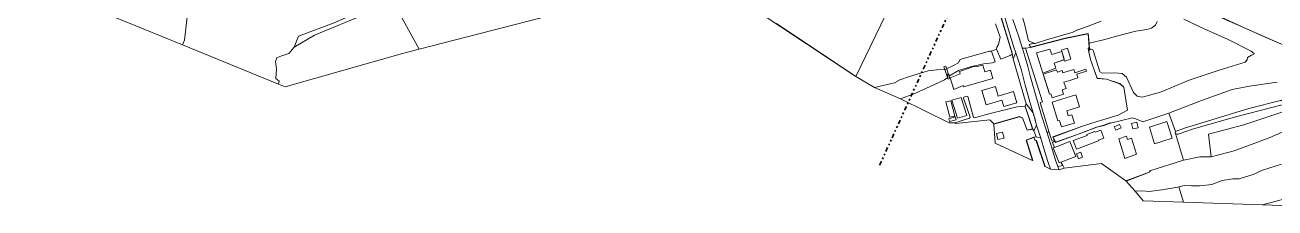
# Model space of a CAD drawing. Header units: metres. Extents: x 112942 to 118371, y 496117 to 499046.
# Drawn here: x 113020 to 113767, y 498258 to 498367 of the extents above; entities that cross this region are included whole.
import ezdxf

# ---------------------------------------------------------------- set-up
doc = ezdxf.new("R2010")
doc.units = ezdxf.units.M
doc.linetypes.add('AL-TEKENBLADGRENS', pattern=[11.5, 2.5, -1.5, 1, -1.5, 1, -1.5, 2.5])
doc.layers.add('B-WE-OG-TOPOKAART-G', color=7, linetype='Continuous', lineweight=18)
doc.layers.add('X-XX-AL-TEKENBLADGRENS-G', color=7, linetype='AL-TEKENBLADGRENS', lineweight=35)

msp = doc.modelspace()

# ---------------------------------------------------------------- linework, layer by layer
at = {"layer": 'B-WE-OG-TOPOKAART-G'}
for points, elevation in [([(113643.405, 498351.926), (113643.053, 498353.095), (113639.374, 498351.912), (113639.585, 498351.094), (113633.569, 498349.286), (113632.555, 498352.445), (113624.528, 498350.247), (113628.34, 498338.279), (113636.118, 498341.078), (113635.078, 498344.229), (113640.678, 498346.078)], -0.388), ([(113640.961, 498346.684), (113639.585, 498351.094), (113639.374, 498351.912), (113643.053, 498353.095), (113643.405, 498351.926)], -0.388), ([(113631.851, 498327.147), (113628.527, 498337.543), (113636.54, 498340.104), (113636.96, 498338.791), (113637.336, 498338.911)], -0.397), ([(113637.336, 498338.911), (113636.96, 498338.791), (113636.54, 498340.104), (113628.527, 498337.543), (113631.851, 498327.147)], -0.397)]:
    msp.add_lwpolyline(points, dxfattribs=dict(at, elevation=elevation))
for points, elevation in [([(113643.053, 498353.095), (113639.374, 498351.912), (113639.585, 498351.094), (113633.569, 498349.286), (113632.555, 498352.445), (113624.528, 498350.247), (113628.34, 498338.279), (113636.118, 498341.078), (113635.078, 498344.229), (113641.106, 498346.219), (113641.299, 498345.397), (113645.03, 498346.536), (113643.053, 498353.095)], -0.388), ([(113639.585, 498351.094), (113641.106, 498346.219), (113635.078, 498344.229), (113636.118, 498341.078), (113628.34, 498338.279), (113624.528, 498350.247), (113632.555, 498352.445), (113633.569, 498349.286), (113639.585, 498351.094)], -0.388), ([(113598.306, 498334.915), (113580.83, 498329.978), (113580.556, 498330.864), (113575.057, 498328.385), (113572.975, 498335.307), (113578.809, 498337.729), (113578.419, 498339.154), (113584.203, 498341.124), (113586.19, 498341.918), (113589.008, 498342.262), (113592.437, 498342.989), (113593.627, 498338.995), (113596.986, 498339.885), (113598.306, 498334.915)], -0.665), ([(113578.809, 498337.729), (113572.975, 498335.307), (113575.057, 498328.385), (113580.556, 498330.864), (113580.83, 498329.978), (113598.306, 498334.915), (113596.986, 498339.885), (113593.627, 498338.995), (113592.437, 498342.989), (113589.008, 498342.262), (113586.19, 498341.918), (113584.203, 498341.124), (113578.419, 498339.154), (113578.809, 498337.729)], -0.665), ([(113578.809, 498337.729), (113572.975, 498335.307), (113575.057, 498328.385), (113580.556, 498330.864), (113580.83, 498329.978), (113598.306, 498334.915), (113596.986, 498339.885), (113593.627, 498338.995), (113592.437, 498342.989), (113589.008, 498342.262), (113586.19, 498341.918), (113584.203, 498341.124), (113578.419, 498339.154), (113578.809, 498337.729)], -0.665), ([(113654.087, 498340.521), (113647.389, 498338.38), (113646.754, 498340.366), (113643.366, 498339.283), (113640.291, 498338.3), (113639.84, 498339.711), (113636.96, 498338.791), (113636.54, 498340.104), (113628.527, 498337.543), (113632.335, 498325.632), (113633.095, 498325.875), (113633.888, 498323.393), (113640.706, 498325.573), (113639.856, 498328.231), (113642.149, 498328.964), (113640.938, 498332.753), (113645.072, 498334.075), (113649.258, 498335.413), (113648.559, 498337.599), (113654.422, 498339.473), (113654.087, 498340.521)], -0.397), ([(113599.889, 498330.131), (113601.532, 498324.548), (113610.84, 498327.288), (113612.825, 498320.543), (113604.989, 498318.237), (113603.849, 498322.111), (113594.322, 498319.307), (113591.834, 498327.76), (113599.889, 498330.131)], -0.582), ([(113599.889, 498330.131), (113591.834, 498327.76), (113594.322, 498319.307), (113603.849, 498322.111), (113604.989, 498318.237), (113612.825, 498320.543), (113610.84, 498327.288), (113601.532, 498324.548), (113599.889, 498330.131)], -0.582), ([(113599.889, 498330.131), (113591.834, 498327.76), (113594.322, 498319.307), (113603.849, 498322.111), (113604.989, 498318.237), (113612.825, 498320.543), (113610.84, 498327.288), (113601.532, 498324.548), (113599.889, 498330.131)], -0.582), ([(113572.627, 498311.838), (113570.294, 498320.986), (113573.322, 498321.77), (113575.583, 498312.572), (113572.627, 498311.838)], -0.775), ([(113572.627, 498311.838), (113575.583, 498312.572), (113573.322, 498321.77), (113570.294, 498320.986), (113572.627, 498311.838)], -0.775), ([(113572.627, 498311.838), (113575.583, 498312.572), (113573.322, 498321.77), (113570.294, 498320.986), (113572.627, 498311.838)], -0.775), ([(113573.897, 498322.154), (113579.451, 498323.689), (113582.818, 498312.951), (113577.265, 498311.418), (113573.897, 498322.154)], -0.792), ([(113573.897, 498322.154), (113577.265, 498311.418), (113582.818, 498312.951), (113579.451, 498323.689), (113573.897, 498322.154)], -0.792), ([(113573.897, 498322.154), (113577.265, 498311.418), (113582.818, 498312.951), (113579.451, 498323.689), (113573.897, 498322.154)], -0.792), ([(113648.109, 498325.222), (113633.962, 498320.967), (113637.336, 498309.749), (113638.225, 498310.016), (113639.416, 498306.057), (113647.197, 498308.397), (113645.704, 498313.36), (113643.513, 498312.701), (113642.594, 498315.759), (113650.261, 498318.065), (113648.109, 498325.222)], -0.377), ([(113572.514, 498309.278), (113572.001, 498310.885), (113575.892, 498312.069), (113576.387, 498310.334), (113572.514, 498309.278)], -0.775), ([(113576.387, 498310.334), (113575.892, 498312.069), (113572.001, 498310.885), (113572.514, 498309.278), (113576.387, 498310.334)], -0.775), ([(113576.387, 498310.334), (113575.892, 498312.069), (113572.001, 498310.885), (113572.514, 498309.278), (113576.387, 498310.334)], -0.775), ([(113670.952, 498306.107), (113671.841, 498304.109), (113675.073, 498305.547), (113674.185, 498307.545), (113670.952, 498306.107)], -0.778), ([(113681.31, 498308.231), (113682.065, 498304.906), (113685.273, 498305.635), (113684.518, 498308.96), (113681.31, 498308.231)], -0.888), ([(113702.504, 498309.285), (113692.101, 498305.951), (113695.079, 498296.089), (113705.575, 498299.371), (113702.504, 498309.285)], -0.766), ([(113600.531, 498302.074), (113604.178, 498303.027), (113605.108, 498299.466), (113601.461, 498298.513), (113600.531, 498302.074)], -0.83), ([(113600.531, 498302.074), (113601.461, 498298.513), (113605.108, 498299.466), (113604.178, 498303.027), (113600.531, 498302.074)], -0.83), ([(113600.531, 498302.074), (113601.461, 498298.513), (113605.108, 498299.466), (113604.178, 498303.027), (113600.531, 498302.074)], -0.83), ([(113664.685, 498299.321), (113662.896, 498304.11), (113659.637, 498302.893), (113659.473, 498303.33), (113654.542, 498301.488), (113654.729, 498300.987), (113646.479, 498297.904), (113648.38, 498292.815), (113661.608, 498297.757), (113661.472, 498298.12), (113664.685, 498299.321)], -0.642), ([(113684.274, 498289.83), (113681.257, 498299.29), (113678.896, 498298.526), (113678.349, 498300.491), (113673.744, 498298.905), (113677.242, 498287.339), (113684.274, 498289.83)], -0.856), ([(113652.031, 498287.977), (113650.944, 498290.972), (113648.513, 498290.09), (113649.599, 498287.095), (113652.031, 498287.977)], -0.723)]:
    msp.add_lwpolyline(points, close=True, dxfattribs=dict(at, elevation=elevation))
for points in [[(113113.826, 498355.059, -0.796), (113019.711, 498393.417, -0.699), (113029.367, 498422.873, -0.699), (113037.095, 498445.668, -0.617), (113038.669, 498446.556, -0.617), (113062.217, 498440.669, -0.597), (113090.787, 498433.737, -0.637), (113120.36, 498426.444, -0.674), (113121.673, 498425.092, -0.674), (113122.881, 498421.885, -0.674), (113122.139, 498414.815, -0.725), (113122.026, 498403.981, -0.742), (113119.885, 498387.839, -0.796), (113119.201, 498374.302, -0.796), (113116.685, 498371.815, -0.796), (113115.142, 498357.879, -0.796), (113113.826, 498355.059, -0.796)], [(113558.129, 498422.31, -1.073), (113516.516, 498336.144, -1.172), (113442.193, 498385.553, -1.076), (113473.035, 498395.157, -1.113), (113515.069, 498406.644, -1.041), (113536.174, 498414.026, -1.073), (113545.61, 498417.824, -1.047), (113558.129, 498422.31, -1.073)], [(113558.129, 498422.31, -1.073), (113516.516, 498336.144, -1.172), (113468.959, 498367.759, -1.111)], [(113600.047, 498367.715, -0.902), (113602.759, 498359.629, -0.888), (113601.817, 498355.312, -0.876), (113600.735, 498353.764, -0.844), (113600.529, 498352.502, -0.847), (113597.581, 498351.372, -0.804), (113596.456, 498351.366, -0.815), (113588.556, 498349.113, -0.911), (113580.113, 498346.676, -0.827), (113578.686, 498346.052, -0.827), (113577.795, 498344.437, -0.815), (113574.888, 498342.824, -0.824), (113569.873, 498340.442, -0.914), (113564.839, 498340.221, -0.922), (113559.738, 498339.488, -0.905), (113548.561, 498336.176, -0.827), (113542.795, 498334.3, -0.827), (113539.566, 498332.478, -0.827), (113527.657, 498329.669, -0.836), (113516.516, 498336.144, -1.172), (113558.129, 498422.31, -1.073)], [(113600.047, 498367.715, -0.902), (113602.759, 498359.629, -0.888), (113601.817, 498355.312, -0.876), (113600.735, 498353.764, -0.844), (113600.529, 498352.502, -0.847), (113597.581, 498351.372, -0.804), (113596.456, 498351.366, -0.815), (113588.556, 498349.113, -0.911), (113580.113, 498346.676, -0.827), (113578.686, 498346.052, -0.827), (113577.795, 498344.437, -0.815), (113574.888, 498342.824, -0.824), (113569.873, 498340.442, -0.914), (113564.839, 498340.221, -0.922), (113559.738, 498339.488, -0.905), (113548.561, 498336.176, -0.827), (113542.795, 498334.3, -0.827), (113539.566, 498332.478, -0.827), (113527.657, 498329.669, -0.836), (113516.516, 498336.144, -1.172), (113558.129, 498422.31, -1.073)], [(113604.85, 498395.055, -0.752), (113604.778, 498395.229, -0.752), (113605.225, 498395.81, -0.81), (113606.602, 498396.923, -0.81), (113608.282, 498398.471, -0.81), (113618.228, 498400.839, -0.81), (113630.62, 498403.783, -0.81), (113640.243, 498406.124, -0.81), (113648.194, 498407.989, -0.81), (113651.507, 498408.727, -0.81), (113653.814, 498408.473, -0.81), (113656.472, 498407.99, -0.81), (113666.962, 498403.238, -0.81), (113685.884, 498394.361, -0.813), (113704.221, 498385.673, -0.815), (113719.431, 498378.511, -0.813), (113734.851, 498371.549, -0.815), (113749.613, 498364.917, -0.815), (113761.343, 498359.762, -0.813), (113772.403, 498354.987, -0.813)], [(113772.367, 498354.894, -1.1), (113761.303, 498359.67, -1.1), (113749.572, 498364.826, -1.1), (113734.81, 498371.458, -1.1), (113719.389, 498378.42, -1.1), (113704.178, 498385.583, -1.1), (113685.841, 498394.271, -1.1), (113666.92, 498403.147, -1.1), (113656.442, 498407.894, -1.1), (113653.8, 498408.374, -1.1), (113651.513, 498408.626, -1.1), (113648.216, 498407.892, -1.1), (113640.266, 498406.027, -1.1), (113630.643, 498403.686, -1.1), (113618.251, 498400.742, -1.1), (113608.331, 498398.38, -1.1), (113606.667, 498396.847, -1.1), (113605.288, 498395.732, -1.1), (113604.893, 498395.214, -1.101), (113604.944, 498395.09, -1.101), (113604.85, 498395.055, -0.752)], [(113240.537, 498379.615, -0.856), (113223.77, 498373.509, -0.839), (113192.804, 498360.947, -0.816), (113180.741, 498353.771, -0.805), (113183.161, 498360.332, -0.805), (113204.641, 498368.325, -0.805), (113221.78, 498375.763, -0.819), (113223.358, 498378.933, -0.819), (113221.053, 498383.366, -0.819), (113219.036, 498384.308, -0.819), (113196.137, 498381.03, -0.845), (113194.326, 498382.232, -0.839), (113188.475, 498383.3, -0.839), (113204.752, 498386.692, -0.859), (113235.984, 498394.323, -0.896), (113272.673, 498401.847, -0.936), (113240.537, 498379.615, -0.856)], [(113610.018, 498349.546, -0.645), (113609.917, 498349.88, -1.047), (113598.272, 498388.129, -1.047), (113597.639, 498389.905, -1.047), (113597.028, 498389.892, -1.047), (113597.103, 498389.994, -0.613), (113597.709, 498390.007, -0.613), (113598.367, 498388.161, -0.613), (113610.114, 498349.576, -0.648), (113610.018, 498349.546, -0.645)], [(113610.018, 498349.546, -0.645), (113609.917, 498349.88, -1.047), (113598.272, 498388.129, -1.047), (113597.639, 498389.905, -1.047), (113597.028, 498389.892, -1.047), (113597.103, 498389.994, -0.613), (113597.709, 498390.007, -0.613), (113598.367, 498388.161, -0.613), (113610.114, 498349.576, -0.648), (113610.018, 498349.546, -0.645)], [(113649.029, 498363.988, -0.96), (113648.151, 498363.684, -0.948), (113645.859, 498362.378, -1.03), (113631.158, 498358.276, -1.03), (113623.64, 498355.878, -1.03), (113620.828, 498356.932, -0.553), (113619.674, 498357.585, -0.573), (113617.309, 498367.539, -0.453), (113615.926, 498372.263, -0.523), (113615.396, 498375.373, -0.583), (113613.87, 498381.148, -0.52), (113612.637, 498387.583, -0.497), (113612.14, 498390.266, -0.717)], [(113377.877, 498384.219, -0.963), (113255.32, 498352.515, -0.974), (113240.537, 498379.615, -0.856)], [(113598.272, 498388.129, -1.047), (113609.917, 498349.88, -1.047), (113610.018, 498349.546, -0.645), (113608.667, 498348.69, -0.729), (113603.093, 498346.643, -0.778), (113600.529, 498352.502, -0.847), (113600.735, 498353.764, -0.844), (113601.817, 498355.312, -0.876), (113602.759, 498359.629, -0.888), (113600.047, 498367.715, -0.902)], [(113598.272, 498388.129, -1.047), (113609.917, 498349.88, -1.047), (113610.018, 498349.546, -0.645), (113608.667, 498348.69, -0.729), (113603.093, 498346.643, -0.778), (113600.529, 498352.502, -0.847), (113600.735, 498353.764, -0.844), (113601.817, 498355.312, -0.876), (113602.759, 498359.629, -0.888), (113600.047, 498367.715, -0.902)], [(113604.496, 498374.851, -0.58), (113607.153, 498366.084, -0.62), (113610.821, 498354.24, -0.567), (113612.153, 498350.39, -0.53), (113610.578, 498346.731, -0.497), (113610.018, 498349.546, -0.645), (113610.114, 498349.576, -0.648), (113598.367, 498388.161, -0.613)], [(113604.496, 498374.851, -0.58), (113607.153, 498366.084, -0.62), (113610.821, 498354.24, -0.567), (113612.153, 498350.39, -0.53), (113610.578, 498346.731, -0.497), (113610.018, 498349.546, -0.645), (113610.114, 498349.576, -0.648), (113598.367, 498388.161, -0.613)], [(113240.537, 498379.615, -0.856), (113255.32, 498352.515, -0.974), (113245.472, 498349.899, -0.993), (113175.289, 498330.009, -0.987), (113171.265, 498331.597, -0.859), (113171.752, 498333.355, -0.87), (113169.667, 498334.963, -0.87), (113170.064, 498340.738, -0.87), (113169.5, 498345.059, -0.87), (113170.266, 498347.386, -0.833), (113172.029, 498348.122, -0.833), (113177.447, 498349.881, -0.833), (113180.741, 498353.771, -0.805), (113192.804, 498360.947, -0.816), (113223.77, 498373.509, -0.839), (113240.537, 498379.615, -0.856)], [(113623.804, 498309.891, -0.437), (113622.454, 498314.473, -0.433), (113620.603, 498321.022, -0.54), (113617.766, 498331.071, -0.533), (113615.307, 498340.52, -0.527), (113613.226, 498347.289, -0.5), (113612.153, 498350.39, -0.53), (113610.821, 498354.24, -0.567), (113607.153, 498366.084, -0.62), (113604.496, 498374.851, -0.58)], [(113638.019, 498280.496, -0.668), (113632.878, 498280.894, -0.686), (113631.404, 498284.887, -0.563), (113629.225, 498291.763, -0.49), (113627.019, 498299.392, -0.47), (113624.594, 498307.21, -0.44), (113622.454, 498314.473, -0.433), (113620.603, 498321.022, -0.54), (113617.766, 498331.071, -0.533), (113615.307, 498340.52, -0.527), (113613.226, 498347.289, -0.5), (113612.153, 498350.39, -0.53), (113610.821, 498354.24, -0.567), (113607.153, 498366.084, -0.62), (113604.496, 498374.851, -0.58)], [(113204.641, 498368.325, -0.805), (113183.161, 498360.332, -0.805), (113180.741, 498353.771, -0.805), (113177.447, 498349.881, -0.833), (113172.029, 498348.122, -0.833), (113170.266, 498347.386, -0.833), (113169.5, 498345.059, -0.87), (113170.064, 498340.738, -0.87), (113169.667, 498334.963, -0.87), (113171.752, 498333.355, -0.87), (113171.265, 498331.597, -0.859), (113113.826, 498355.059, -0.796), (113115.142, 498357.879, -0.796), (113116.685, 498371.815, -0.796)], [(113620.858, 498353.551, -0.628), (113617.94, 498353.114, -0.521), (113615.99, 498353.06, -0.559), (113615.651, 498354.06, -0.56), (113614.042, 498359.251, -0.543), (113611.95, 498365.652, -0.513), (113610.324, 498370.284, -0.56)], [(113610.324, 498370.284, -0.56), (113611.95, 498365.652, -0.513), (113614.042, 498359.251, -0.543), (113615.651, 498354.06, -0.56), (113615.99, 498353.06, -0.559), (113616.252, 498352.286, -0.559), (113617.598, 498348.312, -0.557), (113619.283, 498342.24, -0.527), (113620.772, 498336.613, -0.437), (113623.525, 498326.905, -0.41), (113625.45, 498319.975, -0.493), (113626.648, 498315.99, -0.521)], [(113620.858, 498353.551, -0.628), (113617.94, 498353.114, -0.521), (113615.99, 498353.06, -0.559), (113615.651, 498354.06, -0.56), (113614.042, 498359.251, -0.543), (113611.95, 498365.652, -0.513), (113610.324, 498370.284, -0.56)], [(113610.324, 498370.284, -0.56), (113611.95, 498365.652, -0.513), (113614.042, 498359.251, -0.543), (113615.651, 498354.06, -0.56), (113615.99, 498353.06, -0.559), (113616.252, 498352.286, -0.559), (113617.598, 498348.312, -0.557), (113619.283, 498342.24, -0.527), (113620.772, 498336.613, -0.437), (113623.525, 498326.905, -0.41), (113625.45, 498319.975, -0.493), (113626.72, 498315.749, -0.523), (113627.585, 498312.872, -0.543), (113630.849, 498302.528, -0.56), (113633.742, 498293.557, -0.533), (113635.84, 498286.345, -0.52), (113637.261, 498282.472, -0.52), (113637.28, 498282.422, -0.52), (113638.019, 498280.496, -0.668)], [(113663.076, 498369.316, -1.125), (113654.42, 498365.851, -1.032), (113648.151, 498363.684, -0.948), (113645.859, 498362.378, -1.03), (113631.158, 498358.276, -1.03), (113623.64, 498355.878, -1.03), (113620.828, 498356.932, -0.553), (113619.674, 498357.585, -0.573), (113617.309, 498367.539, -0.453)], [(113617.309, 498367.539, -0.453), (113619.674, 498357.585, -0.573), (113620.828, 498356.932, -0.553), (113623.64, 498355.878, -1.03), (113622.245, 498355.917, -1.03), (113620.139, 498355.32, -1.03), (113620.147, 498355.037, -1.03), (113620.858, 498353.551, -0.628)], [(113617.309, 498367.539, -0.453), (113619.674, 498357.585, -0.573), (113620.828, 498356.932, -0.553), (113623.64, 498355.878, -1.03), (113622.245, 498355.917, -1.03), (113620.139, 498355.32, -1.03), (113620.147, 498355.037, -1.03), (113620.858, 498353.551, -0.628)], [(113620.147, 498355.037, -1.03), (113620.139, 498355.32, -1.03), (113622.245, 498355.917, -1.03), (113623.64, 498355.878, -1.03), (113631.158, 498358.276, -1.03), (113645.859, 498362.378, -1.03), (113648.151, 498363.684, -0.948), (113654.42, 498365.851, -1.032), (113663.076, 498369.316, -1.125)], [(113696.625, 498369.099, -1.145), (113695.706, 498366.905, -1.11), (113693.349, 498364.953, -1.064), (113690.53, 498364.207, -1.064), (113683.826, 498363.246, -1.064), (113673.123, 498360.384, -1.064), (113664.477, 498358.078, -1.035), (113655.897, 498356.193, -0.995), (113655.738, 498358.015, -1.332), (113655.418, 498361.819, -1.332), (113641.603, 498359.023, -1.332), (113620.913, 498353.669, -1.332), (113620.237, 498355.08, -1.332), (113620.147, 498355.037, -1.03)], [(113768.47, 498332.783, -0.899), (113751.835, 498330.499, -0.867), (113741.454, 498328.386, -0.867), (113723.216, 498321.834, -0.882), (113703.705, 498314.375, -0.911), (113687.98, 498309.186, -0.743), (113683.989, 498310.991, -0.743), (113681.852, 498311.526, -0.743), (113668.665, 498308.36, -0.743), (113668.632, 498308.454, -1.055), (113664.194, 498306.922, -1.055), (113660.446, 498306.029, -1.055), (113648.368, 498301.38, -1.055), (113635.882, 498296.957, -1.055), (113634.425, 498300.065, -1.055), (113651.943, 498306.493, -1.055), (113660.776, 498309.286, -1.055), (113673.324, 498313.107, -1.055), (113678.966, 498316.031, -1.055), (113676.8, 498329.865, -1.055), (113674.401, 498331.959, -1.055), (113666.44, 498334.642, -1.055), (113660.801, 498335.141, -1.055), (113658.832, 498340.725, -1.055), (113656.824, 498346.347, -1.055), (113655.66, 498351.785, -1.055), (113655.418, 498352.916, -0.677), (113656.022, 498353.444, -0.602), (113656.129, 498352.399, -0.856), (113656.199, 498351.837, -1.055), (113656.298, 498351.849, -1.055), (113656.245, 498352.419, -0.876), (113657.256, 498352.505, -0.876), (113658.145, 498352.109, -0.876), (113658.581, 498351.198, -0.85), (113662.406, 498338.889, -0.772), (113663.679, 498338.132, -0.772), (113671.375, 498338.327, -0.87), (113675.675, 498337.934, -0.977), (113678.238, 498335.773, -0.966), (113682.496, 498326.57, -0.963), (113684.759, 498324.492, -0.963), (113687.728, 498323.785, -0.963), (113698.604, 498326.923, -0.963), (113715.843, 498333.937, -0.963), (113733.726, 498339.993, -0.963), (113749.289, 498344.699, -0.928), (113750.513, 498346.084, -0.891), (113750.69, 498347.464, -0.781), (113753.133, 498348.876, -0.787), (113754.535, 498349.508, -0.839), (113754.608, 498349.971, -0.839), (113752.948, 498351.278, -0.847), (113738.614, 498358.427, -0.847), (113724.691, 498364.655, -0.83), (113712.673, 498370.513, -0.836)], [(113712.673, 498370.513, -0.836), (113724.691, 498364.655, -0.83), (113738.614, 498358.427, -0.847), (113752.948, 498351.278, -0.847), (113754.608, 498349.971, -0.839), (113754.535, 498349.508, -0.839), (113753.133, 498348.876, -0.787), (113750.69, 498347.464, -0.781), (113750.513, 498346.084, -0.891), (113749.289, 498344.699, -0.928), (113733.726, 498339.993, -0.963), (113715.843, 498333.937, -0.963), (113698.604, 498326.923, -0.963), (113687.728, 498323.785, -0.963), (113684.759, 498324.492, -0.963), (113682.496, 498326.57, -0.963), (113678.238, 498335.773, -0.966), (113675.675, 498337.934, -0.977), (113671.375, 498338.327, -0.87), (113663.679, 498338.132, -0.772), (113662.406, 498338.889, -0.772), (113658.581, 498351.198, -0.85), (113658.145, 498352.109, -0.876), (113657.256, 498352.505, -0.876), (113656.245, 498352.419, -0.876), (113655.897, 498356.193, -0.995), (113664.477, 498358.078, -1.035), (113673.123, 498360.384, -1.064), (113683.826, 498363.246, -1.064), (113690.53, 498364.207, -1.064), (113693.349, 498364.953, -1.064), (113695.706, 498366.905, -1.11), (113696.625, 498369.099, -1.145)], [(113734.81, 498371.458, -1.1), (113749.572, 498364.826, -1.1), (113761.303, 498359.67, -1.1), (113772.367, 498354.894, -1.1)], [(113772.403, 498354.987, -0.813), (113761.343, 498359.762, -0.813), (113749.613, 498364.917, -0.815), (113734.851, 498371.549, -0.815)], [(113656.022, 498353.444, -0.602), (113655.418, 498352.916, -0.677), (113655.32, 498352.895, -0.582), (113656.728, 498346.32, -0.509), (113658.738, 498340.691, -0.639), (113660.728, 498335.047, -0.778), (113666.42, 498334.543, -0.824), (113674.35, 498331.871, -0.79), (113676.707, 498329.814, -0.79), (113678.856, 498316.086, -0.807), (113673.286, 498313.2, -0.784), (113660.746, 498309.381, -0.732), (113651.911, 498306.587, -0.584), (113634.288, 498300.121, -0.564), (113635.144, 498298.295, -0.551), (113633.594, 498298.03, -0.543), (113631.924, 498303.459, -0.48), (113630.016, 498309.598, -0.495), (113626.682, 498320.776, -0.495), (113628.114, 498321.146, -0.457), (113623.111, 498336.713, -0.374), (113617.94, 498353.114, -0.521), (113620.858, 498353.551, -0.628), (113641.626, 498358.926, -0.752), (113655.328, 498361.699, -0.764), (113656.022, 498353.444, -0.602)], [(113627.539, 498317.902, -0.495), (113626.682, 498320.776, -0.495), (113628.114, 498321.146, -0.457), (113623.111, 498336.713, -0.374), (113617.94, 498353.114, -0.521), (113620.858, 498353.551, -0.628), (113641.626, 498358.926, -0.752), (113647.195, 498360.053, -0.757)], [(113620.147, 498355.037, -1.03), (113620.139, 498355.32, -1.03), (113622.245, 498355.917, -1.03), (113623.64, 498355.878, -1.03), (113631.158, 498358.276, -1.03), (113645.859, 498362.378, -1.03), (113648.151, 498363.684, -0.948), (113649.029, 498363.988, -0.96)], [(113620.858, 498353.551, -0.628), (113620.147, 498355.037, -1.03), (113620.237, 498355.08, -1.332), (113620.913, 498353.669, -1.332), (113641.603, 498359.023, -1.332), (113655.418, 498361.819, -1.332), (113655.738, 498358.015, -1.332), (113655.897, 498356.193, -0.995), (113656.245, 498352.419, -0.876), (113656.298, 498351.849, -1.055), (113656.199, 498351.837, -1.055), (113656.129, 498352.399, -0.856), (113656.022, 498353.444, -0.602), (113655.328, 498361.699, -0.764), (113641.626, 498358.926, -0.752), (113620.858, 498353.551, -0.628)], [(113620.858, 498353.551, -0.628), (113620.147, 498355.037, -1.03), (113620.237, 498355.08, -1.332), (113620.913, 498353.669, -1.332), (113641.603, 498359.023, -1.332), (113647.247, 498360.165, -1.332)], [(113647.247, 498360.165, -1.332), (113641.603, 498359.023, -1.332), (113620.913, 498353.669, -1.332), (113620.237, 498355.08, -1.332), (113620.147, 498355.037, -1.03)], [(113647.195, 498360.053, -0.757), (113641.626, 498358.926, -0.752), (113620.858, 498353.551, -0.628)], [(113543.209, 498322.944, -0.891), (113527.657, 498329.669, -0.836), (113539.566, 498332.478, -0.827), (113542.795, 498334.3, -0.827), (113548.561, 498336.176, -0.827), (113559.738, 498339.488, -0.905), (113564.839, 498340.221, -0.922), (113569.873, 498340.442, -0.914), (113574.888, 498342.824, -0.824), (113577.795, 498344.437, -0.815), (113578.686, 498346.052, -0.827), (113580.113, 498346.676, -0.827), (113588.556, 498349.113, -0.911), (113596.456, 498351.366, -0.815), (113597.581, 498351.372, -0.804), (113599.81, 498344.941, -0.781), (113598.273, 498344.435, -0.781), (113592.935, 498343.697, -0.867), (113585.602, 498342.102, -0.859), (113577.8, 498339.714, -0.859), (113572.517, 498336.534, -0.859), (113571.761, 498337.762, -0.87), (113571.156, 498337.499, -0.87), (113571.542, 498335.638, -0.856), (113569.457, 498334.138, -0.824), (113563.512, 498331.51, -0.844), (113551.807, 498325.961, -0.919), (113543.209, 498322.944, -0.891)], [(113543.209, 498322.944, -0.891), (113527.657, 498329.669, -0.836), (113539.566, 498332.478, -0.827), (113542.795, 498334.3, -0.827), (113548.561, 498336.176, -0.827), (113559.738, 498339.488, -0.905), (113564.839, 498340.221, -0.922), (113569.873, 498340.442, -0.914), (113574.888, 498342.824, -0.824), (113577.795, 498344.437, -0.815), (113578.686, 498346.052, -0.827), (113580.113, 498346.676, -0.827), (113588.556, 498349.113, -0.911), (113596.456, 498351.366, -0.815), (113597.581, 498351.372, -0.804), (113599.81, 498344.941, -0.781), (113598.273, 498344.435, -0.781), (113592.935, 498343.697, -0.867), (113585.602, 498342.102, -0.859), (113577.8, 498339.714, -0.859), (113572.517, 498336.534, -0.859), (113571.761, 498337.762, -0.87), (113571.156, 498337.499, -0.87), (113571.542, 498335.638, -0.856), (113569.457, 498334.138, -0.824), (113563.512, 498331.51, -0.844), (113551.807, 498325.961, -0.919), (113543.209, 498322.944, -0.891)], [(113600.529, 498352.502, -0.847), (113603.093, 498346.643, -0.778), (113608.667, 498348.69, -0.729), (113610.018, 498349.546, -0.645), (113610.578, 498346.731, -0.497), (113614.805, 498332.199, -0.5), (113618.317, 498319.852, -0.5), (113617.798, 498318.555, -0.68), (113617.703, 498318.524, -0.68), (113612.963, 498318.09, -0.671), (113595.911, 498313.888, -0.775), (113587.404, 498311.479, -0.833), (113586.877, 498311.736, -0.833), (113583.438, 498324.171, -0.862), (113582.897, 498324.433, -0.862), (113581.134, 498323.871, -0.862), (113580.865, 498323.289, -0.862), (113584.754, 498311.93, -0.862), (113584.469, 498311.42, -0.862), (113575.614, 498308.496, -0.862), (113572.204, 498308.559, -0.862), (113543.209, 498322.944, -0.891), (113551.807, 498325.961, -0.919), (113563.512, 498331.51, -0.844), (113569.457, 498334.138, -0.824), (113571.542, 498335.638, -0.856), (113571.156, 498337.499, -0.87), (113571.761, 498337.762, -0.87), (113572.517, 498336.534, -0.859), (113577.8, 498339.714, -0.859), (113585.602, 498342.102, -0.859), (113592.935, 498343.697, -0.867), (113598.273, 498344.435, -0.781), (113599.81, 498344.941, -0.781), (113597.581, 498351.372, -0.804), (113600.529, 498352.502, -0.847)], [(113600.529, 498352.502, -0.847), (113603.093, 498346.643, -0.778), (113608.667, 498348.69, -0.729), (113610.018, 498349.546, -0.645), (113610.578, 498346.731, -0.497), (113614.805, 498332.199, -0.5), (113618.317, 498319.852, -0.5), (113617.798, 498318.555, -0.68), (113617.703, 498318.524, -0.68), (113612.963, 498318.09, -0.671), (113595.911, 498313.888, -0.775), (113587.404, 498311.479, -0.833), (113586.877, 498311.736, -0.833), (113583.438, 498324.171, -0.862), (113582.897, 498324.433, -0.862), (113581.134, 498323.871, -0.862), (113580.865, 498323.289, -0.862), (113584.754, 498311.93, -0.862), (113584.469, 498311.42, -0.862), (113575.614, 498308.496, -0.862), (113572.204, 498308.559, -0.862), (113543.209, 498322.944, -0.891), (113551.807, 498325.961, -0.919), (113563.512, 498331.51, -0.844), (113569.457, 498334.138, -0.824), (113571.542, 498335.638, -0.856), (113571.156, 498337.499, -0.87), (113571.761, 498337.762, -0.87), (113572.517, 498336.534, -0.859), (113577.8, 498339.714, -0.859), (113585.602, 498342.102, -0.859), (113592.935, 498343.697, -0.867), (113598.273, 498344.435, -0.781), (113599.81, 498344.941, -0.781), (113597.581, 498351.372, -0.804), (113600.529, 498352.502, -0.847)], [(113626.648, 498315.99, -0.521), (113625.45, 498319.975, -0.493), (113623.525, 498326.905, -0.41), (113620.772, 498336.613, -0.437), (113619.283, 498342.24, -0.527), (113617.598, 498348.312, -0.557), (113616.252, 498352.286, -0.559), (113615.99, 498353.06, -0.559), (113617.94, 498353.114, -0.521), (113623.111, 498336.713, -0.374), (113628.114, 498321.146, -0.457), (113626.682, 498320.776, -0.495), (113627.539, 498317.902, -0.495)], [(113631.924, 498303.459, -0.48), (113630.849, 498302.528, -0.56), (113627.585, 498312.872, -0.543), (113626.72, 498315.749, -0.523), (113625.45, 498319.975, -0.493), (113623.525, 498326.905, -0.41), (113620.772, 498336.613, -0.437), (113619.283, 498342.24, -0.527), (113617.598, 498348.312, -0.557), (113616.252, 498352.286, -0.559), (113615.99, 498353.06, -0.559), (113617.94, 498353.114, -0.521), (113623.111, 498336.713, -0.374), (113628.114, 498321.146, -0.457), (113626.682, 498320.776, -0.495), (113630.016, 498309.598, -0.495), (113631.924, 498303.459, -0.48)], [(113635.144, 498298.295, -0.551), (113634.288, 498300.121, -0.564), (113651.911, 498306.587, -0.584), (113660.746, 498309.381, -0.732), (113673.286, 498313.2, -0.784), (113678.856, 498316.086, -0.807), (113676.707, 498329.814, -0.79), (113674.35, 498331.871, -0.79), (113666.42, 498334.543, -0.824), (113660.728, 498335.047, -0.778), (113658.738, 498340.691, -0.639), (113656.728, 498346.32, -0.509), (113655.32, 498352.895, -0.582), (113655.418, 498352.916, -0.677), (113655.66, 498351.785, -1.055), (113656.824, 498346.347, -1.055), (113658.832, 498340.725, -1.055), (113660.801, 498335.141, -1.055), (113666.44, 498334.642, -1.055), (113674.401, 498331.959, -1.055), (113676.8, 498329.865, -1.055), (113678.966, 498316.031, -1.055), (113673.324, 498313.107, -1.055), (113660.776, 498309.286, -1.055), (113651.943, 498306.493, -1.055), (113634.425, 498300.065, -1.055), (113635.882, 498296.957, -1.055), (113648.368, 498301.38, -1.055), (113660.446, 498306.029, -1.055), (113664.194, 498306.922, -1.055), (113668.632, 498308.454, -1.055), (113668.665, 498308.36, -0.743), (113664.222, 498306.826, -0.743), (113660.476, 498305.934, -0.709), (113648.402, 498301.287, -0.619), (113635.83, 498296.832, -0.541), (113635.333, 498297.891, -0.549), (113635.144, 498298.295, -0.551)], [(113610.578, 498346.731, -0.497), (113612.153, 498350.39, -0.53), (113613.226, 498347.289, -0.5), (113615.307, 498340.52, -0.527), (113617.766, 498331.071, -0.533), (113620.603, 498321.022, -0.54), (113622.454, 498314.473, -0.433), (113618.317, 498319.852, -0.5), (113614.805, 498332.199, -0.5), (113610.578, 498346.731, -0.497)], [(113610.578, 498346.731, -0.497), (113612.153, 498350.39, -0.53), (113613.226, 498347.289, -0.5), (113615.307, 498340.52, -0.527), (113617.766, 498331.071, -0.533), (113620.603, 498321.022, -0.54), (113622.454, 498314.473, -0.433), (113618.317, 498319.852, -0.5), (113614.805, 498332.199, -0.5), (113610.578, 498346.731, -0.497)], [(113570.361, 498342.406, -0.877), (113572.737, 498334.983, -0.887), (113571.685, 498334.64, -0.903), (113569.181, 498342.009, -0.87), (113570.361, 498342.406, -0.877)], [(113570.361, 498342.406, -0.877), (113572.737, 498334.983, -0.887), (113571.685, 498334.64, -0.903), (113569.181, 498342.009, -0.87), (113570.361, 498342.406, -0.877)], [(113770.333, 498321.853, -1.029), (113751.446, 498317.006, -1.029), (113713.08, 498305.385, -0.993), (113707.523, 498303.394, -1.029), (113703.705, 498314.375, -0.911), (113723.216, 498321.834, -0.882), (113741.454, 498328.386, -0.867), (113751.835, 498330.499, -0.867), (113768.47, 498332.783, -0.899)], [(113598.933, 498307.85, -1.09), (113596.551, 498310.308, -1.09), (113576.188, 498308.118, -1.09), (113575.614, 498308.496, -0.862), (113584.469, 498311.42, -0.862), (113584.754, 498311.93, -0.862), (113580.865, 498323.289, -0.862), (113581.134, 498323.871, -0.862), (113582.897, 498324.433, -0.862), (113583.438, 498324.171, -0.862), (113586.877, 498311.736, -0.833), (113587.404, 498311.479, -0.833), (113595.911, 498313.888, -0.775), (113612.963, 498318.09, -0.671), (113617.703, 498318.524, -0.68), (113617.804, 498318.215, -1.09), (113621.882, 498305.77, -1.09)], [(113598.933, 498307.85, -1.09), (113596.551, 498310.308, -1.09), (113576.188, 498308.118, -1.09), (113575.614, 498308.496, -0.862), (113584.469, 498311.42, -0.862), (113584.754, 498311.93, -0.862), (113580.865, 498323.289, -0.862), (113581.134, 498323.871, -0.862), (113582.897, 498324.433, -0.862), (113583.438, 498324.171, -0.862), (113586.877, 498311.736, -0.833), (113587.404, 498311.479, -0.833), (113595.911, 498313.888, -0.775), (113612.963, 498318.09, -0.671), (113617.703, 498318.524, -0.68), (113617.804, 498318.215, -1.09), (113622.17, 498304.891, -1.09), (113618.975, 498304.197, -1.09), (113616.159, 498311.578, -1.09), (113614.326, 498312.321, -1.09), (113598.933, 498307.85, -1.09)], [(113771.745, 498319.544, -1.029), (113771.317, 498319.239, -1.026), (113744.366, 498312.264, -1.065), (113718.311, 498304.929, -1.14), (113709.186, 498301.689, -1.029), (113708.436, 498301.706, -1.029), (113707.681, 498302.177, -1.029), (113707.373, 498302.806, -1.029), (113707.523, 498303.394, -1.029), (113713.08, 498305.385, -0.993), (113751.446, 498317.006, -1.029), (113770.333, 498321.853, -1.029), (113771.035, 498321.786, -1.029), (113771.579, 498321.442, -1.029), (113771.809, 498321.137, -1.029), (113772.104, 498320.326, -1.029), (113771.745, 498319.544, -1.029)], [(113598.961, 498307.754, -0.79), (113598.933, 498307.85, -1.09), (113614.326, 498312.321, -1.09), (113616.159, 498311.578, -1.09), (113618.975, 498304.197, -1.09), (113622.17, 498304.891, -1.09), (113617.804, 498318.215, -1.09), (113617.703, 498318.524, -0.68), (113617.798, 498318.555, -0.68), (113622.299, 498304.817, -0.68), (113618.912, 498304.081, -0.732), (113616.081, 498311.502, -0.807), (113614.321, 498312.215, -0.807), (113598.961, 498307.754, -0.79)], [(113621.882, 498305.77, -1.09), (113617.804, 498318.215, -1.09), (113617.703, 498318.524, -0.68), (113617.798, 498318.555, -0.68), (113621.944, 498305.902, -0.68)], [(113617.798, 498318.555, -0.68), (113618.317, 498319.852, -0.5), (113622.454, 498314.473, -0.433), (113623.804, 498309.891, -0.437)], [(113617.798, 498318.555, -0.68), (113618.317, 498319.852, -0.5), (113622.454, 498314.473, -0.433), (113624.594, 498307.21, -0.44), (113622.918, 498303.768, -0.55), (113622.299, 498304.817, -0.68), (113617.798, 498318.555, -0.68)], [(113621.944, 498305.902, -0.68), (113617.798, 498318.555, -0.68)], [(113703.705, 498314.375, -0.911), (113707.523, 498303.394, -1.029), (113707.373, 498302.806, -1.029), (113707.681, 498302.177, -1.029), (113712.352, 498286.174, -0.908), (113692.172, 498279.837, -0.732), (113692.085, 498279.787, -0.732), (113692.383, 498279.271, -0.732), (113677.993, 498273.861, -0.778), (113663.365, 498284.18, -0.778), (113640.953, 498281.466, -0.67), (113640.202, 498282.974, -0.387), (113639.103, 498285.039, -0.61), (113647.928, 498288.394, -0.61), (113644.502, 498297.406, -0.61), (113635.244, 498293.887, -0.61), (113634.084, 498296.849, -0.477), (113635.333, 498297.891, -0.549), (113635.83, 498296.832, -0.541), (113648.402, 498301.287, -0.619), (113660.476, 498305.934, -0.709), (113664.222, 498306.826, -0.743), (113668.665, 498308.36, -0.743), (113681.852, 498311.526, -0.743), (113683.989, 498310.991, -0.743), (113687.98, 498309.186, -0.743), (113703.705, 498314.375, -0.911)], [(113729.016, 498288.3, -0.917), (113722.126, 498288.301, -0.917), (113712.352, 498286.174, -0.908), (113707.681, 498302.177, -1.029), (113708.436, 498301.706, -1.029), (113709.186, 498301.689, -1.029), (113718.311, 498304.929, -1.14), (113744.366, 498312.264, -1.065), (113771.317, 498319.239, -1.026), (113771.745, 498319.544, -1.029), (113773.005, 498315.564, -0.928), (113748.529, 498307.342, -0.876), (113727.24, 498301.715, -0.908), (113729.016, 498288.3, -0.917)], [(113776.046, 498304.964, -0.917), (113763.648, 498299.661, -0.934), (113742.686, 498291.793, -0.917), (113729.016, 498288.3, -0.917), (113727.24, 498301.715, -0.908), (113748.529, 498307.342, -0.876), (113773.005, 498315.564, -0.928)], [(113598.961, 498307.754, -0.79), (113598.933, 498307.85, -1.09), (113614.326, 498312.321, -1.09), (113616.159, 498311.578, -1.09), (113618.975, 498304.197, -1.09), (113621.394, 498304.722, -1.09)], [(113621.394, 498304.722, -1.09), (113618.975, 498304.197, -1.09), (113616.159, 498311.578, -1.09), (113614.326, 498312.321, -1.09), (113598.933, 498307.85, -1.09)], [(113614.354, 498289.626, -0.804), (113599.844, 498296.312, -0.804), (113598.961, 498307.754, -0.79), (113614.321, 498312.215, -0.807), (113616.081, 498311.502, -0.807)], [(113621.341, 498304.609, -0.695), (113618.912, 498304.081, -0.732), (113616.081, 498311.502, -0.807), (113614.321, 498312.215, -0.807), (113598.961, 498307.754, -0.79)], [(113616.081, 498311.502, -0.807), (113618.912, 498304.081, -0.732), (113622.299, 498304.817, -0.68), (113622.918, 498303.768, -0.55), (113624.23, 498300.278, -0.577), (113622.965, 498299.975, -0.723), (113618.414, 498298.25, -0.723), (113622.171, 498286.024, -0.804), (113599.844, 498296.312, -0.804), (113598.961, 498307.754, -0.79), (113614.321, 498312.215, -0.807), (113616.081, 498311.502, -0.807)], [(113616.081, 498311.502, -0.807), (113618.912, 498304.081, -0.732), (113621.341, 498304.609, -0.695)], [(113622.918, 498303.768, -0.55), (113624.594, 498307.21, -0.44), (113627.019, 498299.392, -0.47), (113624.23, 498300.278, -0.577), (113622.918, 498303.768, -0.55)], [(113629.647, 498282.456, -0.703), (113629.552, 498282.424, -1.09), (113624.382, 498297.86, -1.09), (113623.474, 498298.356, -1.09), (113622.907, 498299.846, -1.09), (113618.537, 498298.19, -1.09), (113622.267, 498286.053, -1.09), (113622.171, 498286.024, -0.804), (113618.414, 498298.25, -0.723), (113622.965, 498299.975, -0.723), (113623.554, 498298.426, -0.723), (113624.464, 498297.929, -0.723), (113629.647, 498282.456, -0.703)], [(113632.878, 498280.894, -0.686), (113629.647, 498282.456, -0.703), (113624.464, 498297.929, -0.723), (113623.554, 498298.426, -0.723), (113622.965, 498299.975, -0.723), (113624.23, 498300.278, -0.577), (113627.019, 498299.392, -0.47), (113629.225, 498291.763, -0.49), (113631.404, 498284.887, -0.563), (113632.878, 498280.894, -0.686)], [(113635.144, 498298.295, -0.551), (113635.333, 498297.891, -0.549), (113634.084, 498296.849, -0.477), (113635.244, 498293.887, -0.61), (113634.547, 498293.622, -0.61), (113637.973, 498284.61, -0.61), (113639.103, 498285.039, -0.61), (113640.202, 498282.974, -0.387), (113637.261, 498282.472, -0.52), (113635.84, 498286.345, -0.52), (113633.742, 498293.557, -0.533), (113630.849, 498302.528, -0.56), (113631.924, 498303.459, -0.48), (113633.594, 498298.03, -0.543), (113635.144, 498298.295, -0.551)], [(113770.893, 498283.8, -1.063), (113759.612, 498280.19, -1.063), (113754.131, 498277.681, -1.04), (113745.757, 498275.192, -1.02), (113741.955, 498275.21, -1.02), (113735.481, 498274.122, -1.02), (113729.282, 498271.706, -0.997), (113722.021, 498270.971, -0.977), (113717.26, 498270.85, -0.977), (113712.804, 498271.137, -0.983), (113709.694, 498270.335, -0.955), (113709.102, 498270.182, -0.95), (113699.391, 498268.589, -0.95), (113691.703, 498267.465, -0.993), (113688.148, 498267.968, -0.987), (113683.522, 498267.797, -0.987), (113678.028, 498273.768, -1.1), (113692.528, 498279.219, -1.1), (113692.172, 498279.837, -0.732), (113712.352, 498286.174, -0.908), (113722.126, 498288.301, -0.917), (113729.016, 498288.3, -0.917), (113742.686, 498291.793, -0.917), (113763.648, 498299.661, -0.934), (113776.046, 498304.964, -0.917)], [(113810.79, 498257.726, -0.817), (113759.546, 498259.546, -1.037), (113814.692, 498274.326, -0.694), (113848.968, 498285.116, -0.592), (113857.851, 498284.617, -0.562), (113863.633, 498288.516, -0.562), (113871.781, 498298.37, -0.562), (113906.872, 498280.958, -0.805), (113892.451, 498277.357, -1.348), (113890.736, 498276.929, -0.829), (113847.29, 498266.302, -0.817), (113810.79, 498257.726, -0.817)], [(113640.953, 498281.466, -0.67), (113638.019, 498280.496, -0.668), (113637.28, 498282.422, -0.52), (113637.261, 498282.472, -0.52), (113640.202, 498282.974, -0.387), (113640.953, 498281.466, -0.67)], [(113678.028, 498273.768, -1.1), (113677.993, 498273.861, -0.778), (113692.383, 498279.271, -0.732), (113692.085, 498279.787, -0.732), (113692.172, 498279.837, -0.732), (113692.528, 498279.219, -1.1), (113678.028, 498273.768, -1.1)], [(113759.546, 498259.546, -1.037), (113712.298, 498261.209, -0.857), (113709.694, 498270.335, -0.955), (113712.804, 498271.137, -0.983), (113717.26, 498270.85, -0.977), (113722.021, 498270.971, -0.977), (113729.282, 498271.706, -0.997), (113735.481, 498274.122, -1.02), (113741.955, 498275.21, -1.02), (113745.757, 498275.192, -1.02), (113754.131, 498277.681, -1.04), (113759.612, 498280.19, -1.063), (113770.893, 498283.8, -1.063)], [(113683.522, 498267.797, -0.987), (113688.148, 498267.968, -0.987), (113691.703, 498267.465, -0.993), (113699.391, 498268.589, -0.95), (113709.102, 498270.182, -0.95), (113709.694, 498270.335, -0.955), (113712.298, 498261.209, -0.857), (113688.237, 498262.038, -0.973), (113683.522, 498267.797, -0.987)], [(113814.692, 498274.326, -0.694), (113759.546, 498259.546, -1.037)]]:
    msp.add_polyline3d(points, dxfattribs=at)
at = {"layer": 'X-XX-AL-TEKENBLADGRENS-G'}
msp.add_line((113530.725, 498283.284, 10.366), (113701.042, 498657.317, 3.852), dxfattribs=at)
at = {"layer": 'X-XX-AL-TEKENBLADGRENS-G', "flags": 128}
msp.add_lwpolyline([(113530.725, 498283.284), (113701.042, 498657.317)], dxfattribs=at)

doc.saveas('drawing.dxf')
